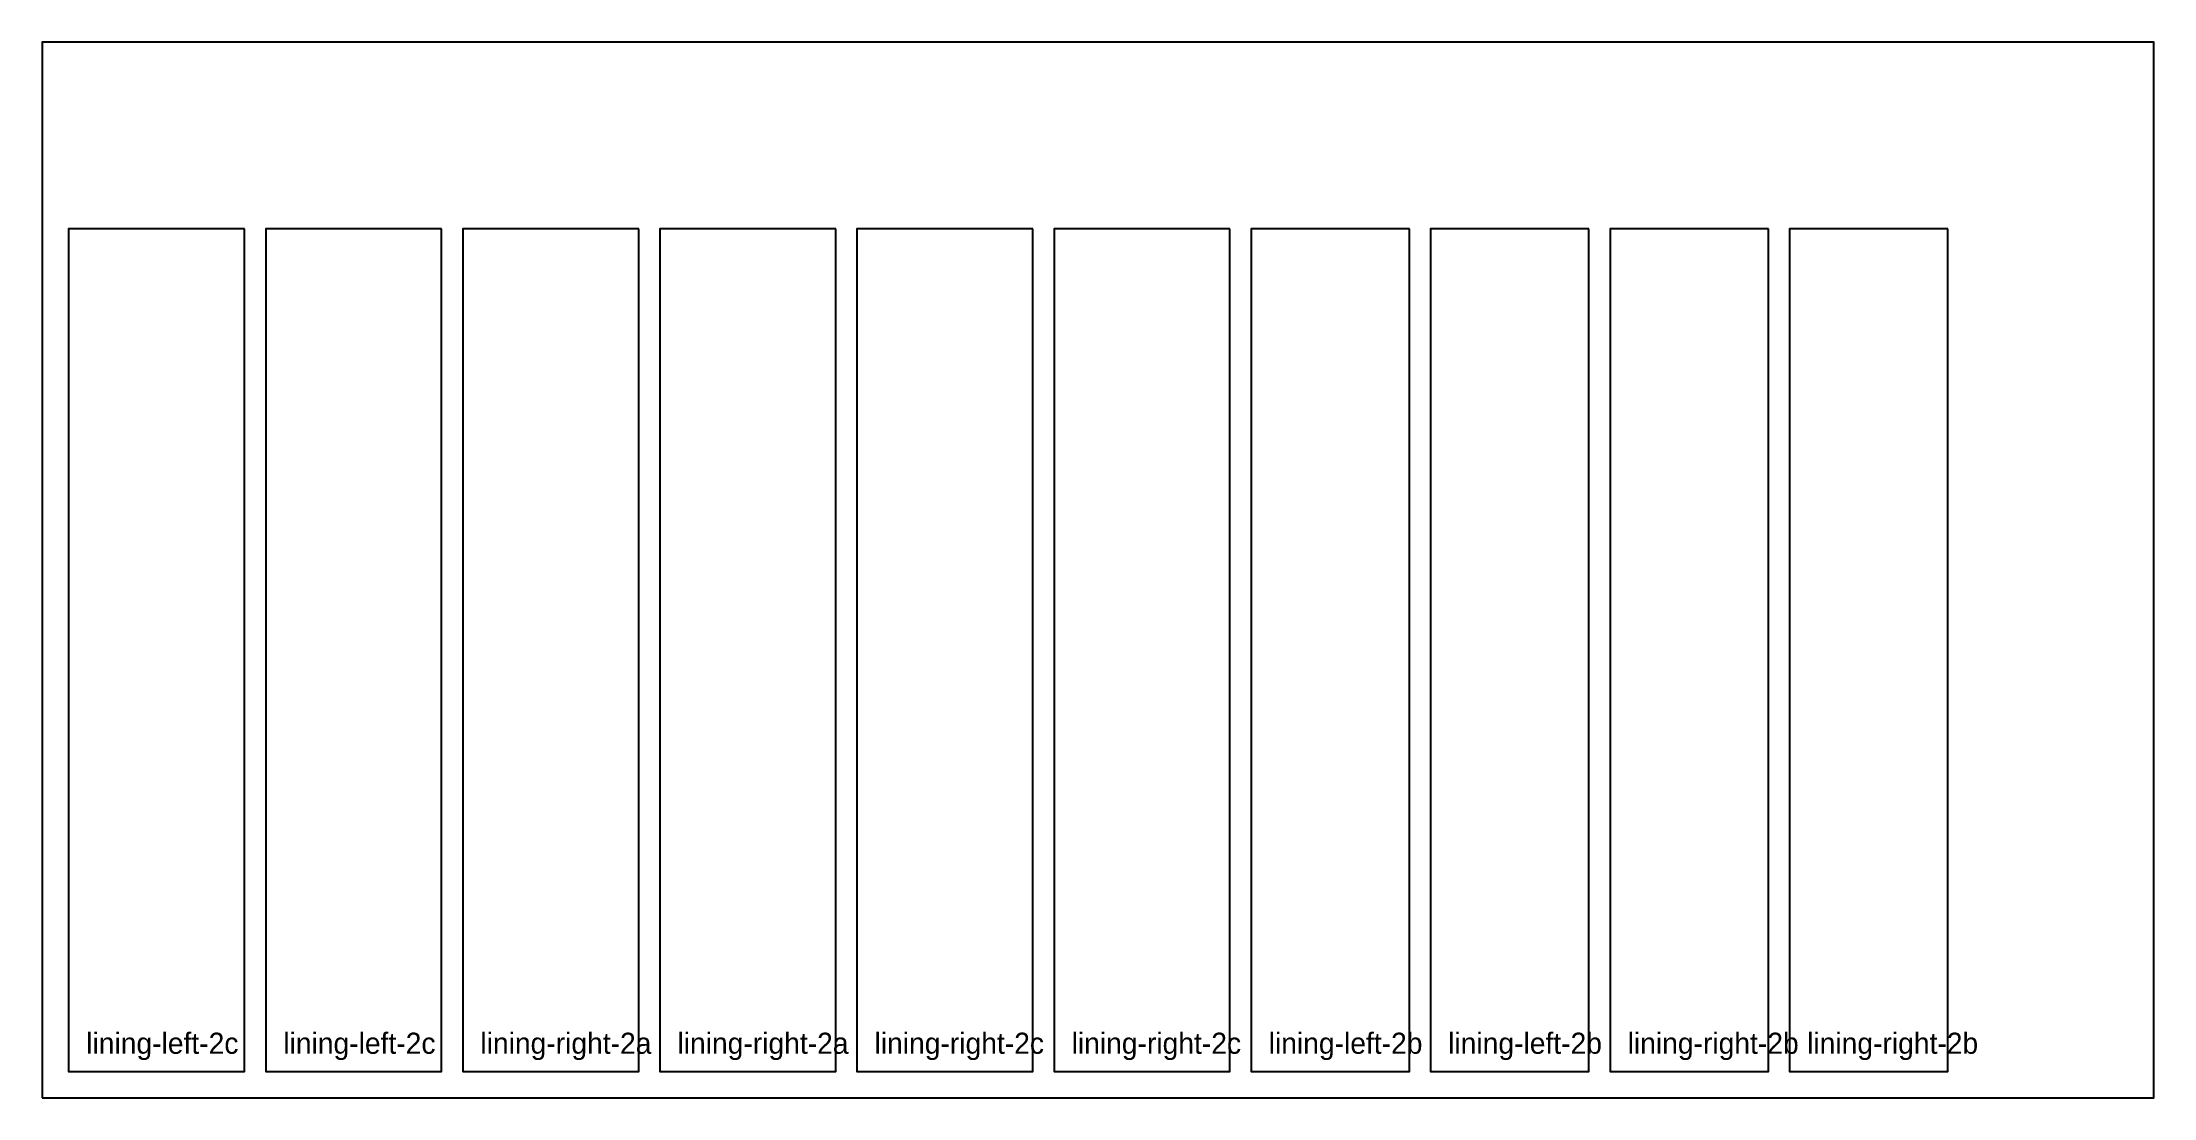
# Model space of a CAD drawing. Header units: millimetres. Extents: x 0 to 1200, y 0 to 600.
import ezdxf

# ---------------------------------------------------------------- set-up
doc = ezdxf.new("R2010")
doc.units = ezdxf.units.MM
doc.layers.add('CUT_OUTSIDE', color=1, linetype='Continuous')

msp = doc.modelspace()

# ---------------------------------------------------------------- linework, layer by layer
at = {"layer": 'CUT_OUTSIDE'}
for points in [[(115, 494), (15, 494), (15, 15), (115, 15), (115, 494)], [(227, 494), (127, 494), (127, 15), (227, 15), (227, 494)], [(339, 494), (239, 494), (239, 15), (339, 15), (339, 494)], [(451, 494), (351, 494), (351, 15), (451, 15), (451, 494)], [(563, 494), (463, 494), (463, 15), (563, 15), (563, 494)], [(675, 494), (575, 494), (575, 15), (675, 15), (675, 494)], [(777, 494), (687, 494), (687, 15), (777, 15), (777, 494)], [(879, 494), (789, 494), (789, 15), (879, 15), (879, 494)], [(981, 494), (891, 494), (891, 15), (981, 15), (981, 494)], [(1083, 494), (993, 494), (993, 15), (1083, 15), (1083, 494)]]:
    msp.add_lwpolyline(points, close=True, dxfattribs=at)
at = {"layer": 'SHEET_EDGE'}
msp.add_lwpolyline([(0, 0), (1200, 0), (1200, 600), (0, 600)], close=True, dxfattribs=at)

# ---------------------------------------------------------------- texts
at = {"layer": 'NOTES'}
for s, p in [('lining-left-2c', (25, 25)), ('lining-left-2c', (137, 25)), ('lining-right-2a', (249, 25)), ('lining-right-2a', (361, 25)), ('lining-right-2c', (473, 25)), ('lining-right-2c', (585, 25)), ('lining-left-2b', (697, 25)), ('lining-left-2b', (799, 25)), ('lining-right-2b', (901, 25)), ('lining-right-2b', (1003, 25))]:
    msp.add_text(s, height=12, dxfattribs=at).set_placement(p)

doc.saveas('drawing.dxf')
